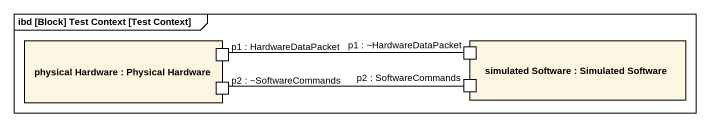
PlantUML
@startuml
mainframe ibd [Block] Test Context [Test Context]
rectangle "physical Hardware : Physical Hardware" as physical_Hardware {
  port "p1 : HardwareDataPacket" as p1_HardwareDataPacket
  port "p2 : ~SoftwareCommands" as p2_SoftwareCommands
}
rectangle "simulated Software : Simulated Software" as simulated_Software {
  port "p1 : ~HardwareDataPacket" as p1_HardwareDataPacket_2
  port "p2 : SoftwareCommands" as p2_SoftwareCommands_2
}
p1_HardwareDataPacket -right- p1_HardwareDataPacket_2
p2_SoftwareCommands_2 -left- p2_SoftwareCommands
@enduml
